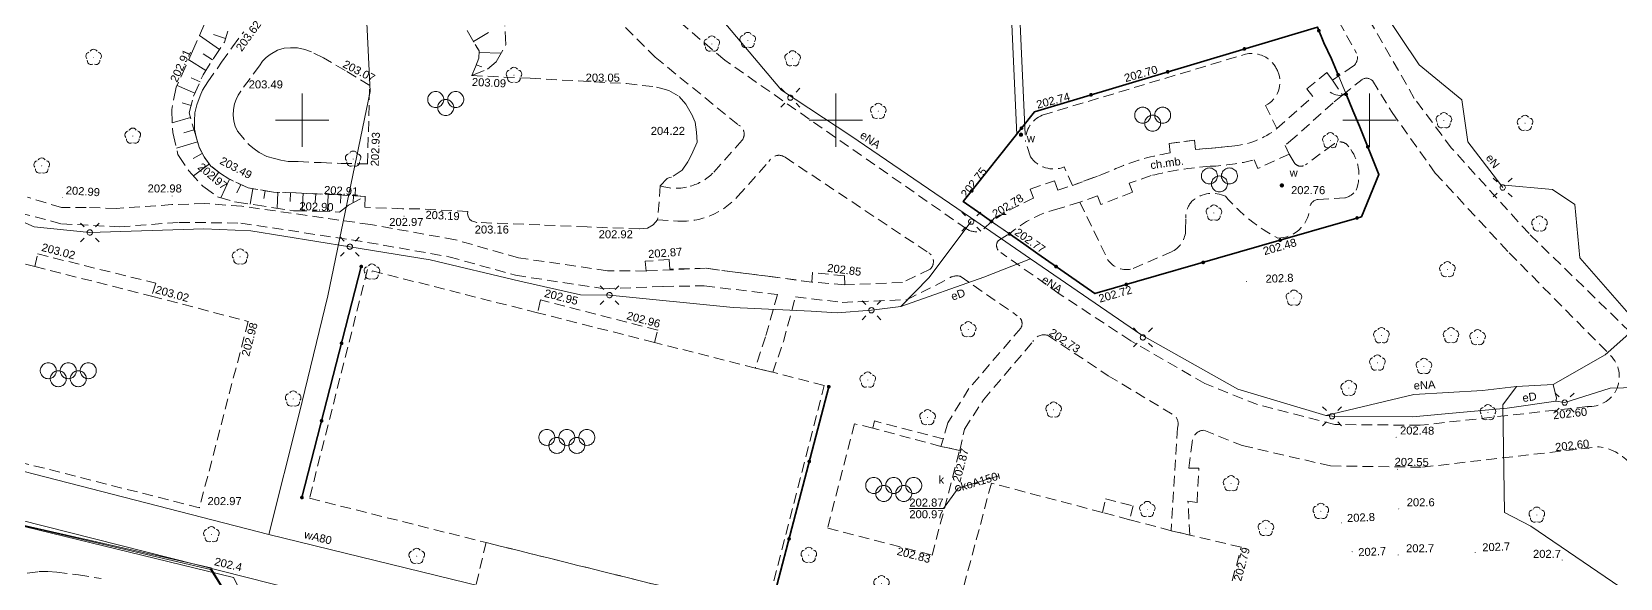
# Model space of a CAD drawing. Extents: x 0 to 7423283, y 0 to 5548300.
# Drawn here: x 7422324.7 to 7422473.5, y 5547757.1 to 5547808.3 of the extents above; entities that cross this region are included whole.
import ezdxf
from ezdxf.enums import TextEntityAlignment as Align

# ---------------------------------------------------------------- set-up
doc = ezdxf.new("R2010")
doc.units = 0
doc.linetypes.add('PRZER2-1', pattern=[3, 2, -1])
doc.linetypes.add('PRZER2_5-1', pattern=[3.5, 2.5, -1])
doc.layers.get('0').update_dxf_attribs({"linetype": 'CONTINUOUS', "lineweight": 13})
for name, color, linetype, lineweight, true_color in [('BUBS04', 7, 'PRZER2-1', 18, 0x0a0909), ('BUBS05', 7, 'PRZER2-1', 18, 0x0a0909), ('OBOP02', 7, 'CONTINUOUS', 18, 0x008000), ('SUPE03', 1, 'CONTINUOUS', 18, 0xff0000), ('SUPE04', 1, 'CONTINUOUS', 18, 0xff0000), ('SUPE04_O', 1, 'CONTINUOUS', 18, 0xff0000), ('SUPE06', 1, 'CONTINUOUS', 18, 0xff0000), ('SUPE06_O', 1, 'CONTINUOUS', 18, 0xff0000), ('SUPK03', 7, 'CONTINUOUS', 18, 0x803300), ('SUPK03_O', 7, 'CONTINUOUS', 18, 0x803300), ('SUPW03', 5, 'CONTINUOUS', 18, 0x0000ff), ('SUPW03_O', 5, 'CONTINUOUS', 18, 0x0000ff), ('SUUS15', 7, 'CONTINUOUS', 18, 0xff9100), ('SUUS15_O', 7, 'CONTINUOUS', 18, 0xff9100), ('SUXX_01', 7, 'CONTINUOUS', 18, 0x0a0909)]:
    doc.layers.add(name, color=color, linetype=linetype, lineweight=lineweight, true_color=true_color)
for name, color, linetype, lineweight in [('BUBZ02', 7, 'PRZER2_5-1', 18), ('GSLKOC', 7, 'CONTINUOUS', 18), ('KTCR02', 7, 'PRZER2-1', 18), ('KTCR02_O', 7, 'PRZER2-1', 18), ('KTOK04', 7, 'CONTINUOUS', 18), ('KTOK05_01', 7, 'CONTINUOUS', 35), ('RTPW01', 7, 'CONTINUOUS', 13), ('RTPW01_O', 7, 'CONTINUOUS', 13), ('RTPW02', 7, 'CONTINUOUS', 13), ('RTPW02_O', 7, 'CONTINUOUS', 13), ('SUSM', 7, 'CONTINUOUS', 18)]:
    doc.layers.add(name, color=color, linetype=linetype, lineweight=lineweight)
for name, color, linetype, true_color in [('SUPS01_03', 1, 'CONTINUOUS', 0xff0000), ('SUPS01_03_O', 1, 'CONTINUOUS', 0xff0000), ('SUPS01_05', 7, 'CONTINUOUS', 0x803300), ('SUPS01_05_O', 7, 'CONTINUOUS', 0x803300), ('SUPS01_08', 5, 'CONTINUOUS', 0x0000ff), ('SUPS01_08_O', 5, 'CONTINUOUS', 0x0000ff), ('SUUS25', 7, 'CONTINUOUS', 0x0a0909), ('SUUS25_O', 7, 'CONTINUOUS', 0x0a0909)]:
    doc.layers.add(name, color=color, linetype=linetype, true_color=true_color)
doc.styles.add('GEO-INFO', font='Arial')

# ---------------------------------------------------------------- blocks, each defined once
blk = doc.blocks.new('KOLO')
blk.add_hatch(color=0).paths.add_polyline_path([(0, 0.5), (-0.12941, 0.482963), (-0.25, 0.433013), (-0.353553, 0.353553), (-0.433013, 0.25), (-0.482963, 0.12941), (-0.5, 0), (-0.482963, -0.12941), (-0.433013, -0.25), (-0.353553, -0.353553), (-0.25, -0.433013), (-0.12941, -0.482963), (0, -0.5), (0.12941, -0.482963), (0.25, -0.433013), (0.353553, -0.353553), (0.433013, -0.25), (0.482963, -0.12941), (0.5, 0), (0.482963, 0.12941), (0.433013, 0.25), (0.353553, 0.353553), (0.25, 0.433013), (0.12941, 0.482963)])
blk = doc.blocks.new('SPDLP')
blk.add_hatch(color=0).paths.add_polyline_path([(-0.09, 0), (-0.085595, -0.027812), (-0.072812, -0.052901), (-0.052901, -0.072812), (-0.027812, -0.085595), (0, -0.09), (0.027812, -0.085595), (0.052901, -0.072812), (0.072812, -0.052901), (0.085595, -0.027812), (0.09, 0), (0.085595, 0.027812), (0.072812, 0.052901), (0.052901, 0.072812), (0.027812, 0.085595), (0, 0.09), (-0.027812, 0.085595), (-0.052901, 0.072812), (-0.072812, 0.052901), (-0.085595, 0.027812)])
at = {"color": 0}
for points in [[(-1.292703, 0.137547), (-1.355024, 0.389802), (-1.327532, 0.648184), (-1.213525, 0.881678), (-1.026689, 1.062258), (-0.78945, 1.168249), (-0.530282, 1.186929)], [(-0.268652, 1.271938), (-0.048001, 1.40916), (0.20623, 1.462858), (0.463525, 1.426585), (0.693003, 1.304695), (0.867117, 1.11182), (0.964971, 0.871109)], [(1.126667, 0.648554), (1.325358, 0.481106), (1.454989, 0.255912), (1.5, 0), (1.454989, -0.255912), (1.325358, -0.481106), (1.126667, -0.648554)], [(-0.530282, -1.186929), (-0.78945, -1.168249), (-1.026689, -1.062258), (-1.213525, -0.881678), (-1.327532, -0.648184), (-1.355024, -0.389802), (-1.292703, -0.137547)], [(0.964971, -0.871109), (0.867117, -1.11182), (0.693003, -1.304695), (0.463525, -1.426585), (0.20623, -1.462858), (-0.048001, -1.40916), (-0.268652, -1.271938)]]:
    blk.add_lwpolyline(points, dxfattribs=at)
blk = doc.blocks.new('OKRAG_PELNY')
at = {"color": 0}
blk.add_lwpolyline([(0.5, 0), (0.482963, -0.12941), (0.433013, -0.25), (0.353553, -0.353553), (0.25, -0.433013), (0.12941, -0.482963), (0, -0.5), (-0.12941, -0.482963), (-0.25, -0.433013), (-0.353553, -0.353553), (-0.433013, -0.25), (-0.482963, -0.12941), (-0.5, 0), (-0.482963, 0.12941), (-0.433013, 0.25), (-0.353553, 0.353553), (-0.25, 0.433013), (-0.12941, 0.482963), (0, 0.5), (0.12941, 0.482963), (0.25, 0.433013), (0.353553, 0.353553), (0.433013, 0.25), (0.482963, 0.12941)], close=True, dxfattribs=at)
blk = doc.blocks.new('PION_C')
at = {"color": 0}
blk.add_lwpolyline([(0, 0.5), (0, -0.5)], dxfattribs=at)
blk = doc.blocks.new('SUSM01_01')
at = {"color": 0}
for points in [[(-0.353553, 0.353553), (-0.212132, 0.212132)], [(0.353553, 0.353553), (0.212132, 0.212132)], [(-0.353553, -0.353553), (-0.212132, -0.212132)], [(0.353553, -0.353553), (0.212132, -0.212132)]]:
    blk.add_lwpolyline(points, dxfattribs=at)
blk.add_lwpolyline([(0.1, 0), (0.093969, -0.034202), (0.076604, -0.064279), (0.05, -0.086603), (0.025882, -0.096593), (0, -0.1), (-0.025882, -0.096593), (-0.05, -0.086603), (-0.073305, -0.068017), (-0.090097, -0.043388), (-0.098883, -0.014904), (-0.098883, 0.014904), (-0.090097, 0.043388), (-0.073305, 0.068017), (-0.05, 0.086603), (-0.022252, 0.097493), (0.007473, 0.09972), (0.036534, 0.093087), (0.062349, 0.078183), (0.082624, 0.056332), (0.095557, 0.029476)], close=True, dxfattribs=at)
blk = doc.blocks.new('KTOK04')
at = {"color": 0}
blk.add_lwpolyline([(0, 0), (-0.01711, -0.261052), (-0.068148, -0.517638), (-0.152241, -0.765367), (-0.267949, -1), (-0.413293, -1.217523), (-0.585786, -1.414214), (-0.782477, -1.586707), (-1, -1.732051)], dxfattribs=at)
blk = doc.blocks.new('BUBS04')
at = {"color": 0}
for points in [[(2.25, 1.875), (2.233246, 1.651437), (2.183359, 1.432867), (2.101453, 1.224174), (1.989358, 1.03002), (1.849578, 0.854741), (1.685235, 0.702253), (1.5, 0.575962), (1.298012, 0.478689), (1.083781, 0.412608), (0.862095, 0.379194), (0.637905, 0.379194), (0.416219, 0.412608), (0.201988, 0.478689), (0, 0.575962), (-0.185235, 0.702253), (-0.349578, 0.854741), (-0.489358, 1.03002), (-0.601453, 1.224174), (-0.683359, 1.432867), (-0.733246, 1.651437), (-0.75, 1.875), (-0.733246, 2.098563), (-0.683359, 2.317133), (-0.601453, 2.525826), (-0.489358, 2.71998), (-0.349578, 2.895259), (-0.185235, 3.047747), (0, 3.174038), (0.201988, 3.271311), (0.416219, 3.337392), (0.637905, 3.370806), (0.862095, 3.370806), (1.083781, 3.337392), (1.298012, 3.271311), (1.5, 3.174038), (1.685235, 3.047747), (1.849578, 2.895259), (1.989358, 2.71998), (2.101453, 2.525826), (2.183359, 2.317133), (2.233246, 2.098563)], [(0.75, 0), (0.733246, -0.223563), (0.683359, -0.442133), (0.601453, -0.650826), (0.489358, -0.84498), (0.349578, -1.020259), (0.185235, -1.172747), (0, -1.299038), (-0.201988, -1.396311), (-0.416219, -1.462392), (-0.637905, -1.495806), (-0.862095, -1.495806), (-1.083781, -1.462392), (-1.298012, -1.396311), (-1.5, -1.299038), (-1.685235, -1.172747), (-1.849578, -1.020259), (-1.989358, -0.84498), (-2.101453, -0.650826), (-2.183359, -0.442133), (-2.233246, -0.223563), (-2.25, 0), (-2.233246, 0.223563), (-2.183359, 0.442133), (-2.101453, 0.650826), (-1.989358, 0.84498), (-1.849578, 1.020259), (-1.685235, 1.172747), (-1.5, 1.299038), (-1.298012, 1.396311), (-1.083781, 1.462392), (-0.862095, 1.495806), (-0.637905, 1.495806), (-0.416219, 1.462392), (-0.201988, 1.396311), (0, 1.299038), (0.185235, 1.172747), (0.349578, 1.020259), (0.489358, 0.84498), (0.601453, 0.650826), (0.683359, 0.442133), (0.733246, 0.223563)], [(2.25, -1.875), (2.233246, -2.098563), (2.183359, -2.317133), (2.101453, -2.525826), (1.989358, -2.71998), (1.849578, -2.895259), (1.685235, -3.047747), (1.5, -3.174038), (1.298012, -3.271311), (1.083781, -3.337392), (0.862095, -3.370806), (0.637905, -3.370806), (0.416219, -3.337392), (0.201988, -3.271311), (0, -3.174038), (-0.185235, -3.047747), (-0.349578, -2.895259), (-0.489358, -2.71998), (-0.601453, -2.525826), (-0.683359, -2.317133), (-0.733246, -2.098563), (-0.75, -1.875), (-0.733246, -1.651437), (-0.683359, -1.432867), (-0.601453, -1.224174), (-0.489358, -1.03002), (-0.349578, -0.854741), (-0.185235, -0.702253), (0, -0.575962), (0.201988, -0.478689), (0.416219, -0.412608), (0.637905, -0.379194), (0.862095, -0.379194), (1.083781, -0.412608), (1.298012, -0.478689), (1.5, -0.575962), (1.685235, -0.702253), (1.849578, -0.854741), (1.989358, -1.03002), (2.101453, -1.224174), (2.183359, -1.432867), (2.233246, -1.651437)]]:
    blk.add_lwpolyline(points, close=True, dxfattribs=at)
blk = doc.blocks.new('BUBS05')
at = {"color": 0}
for points in [[(0.75, 1.875), (0.733246, 1.651437), (0.683359, 1.432867), (0.601453, 1.224174), (0.489358, 1.03002), (0.349578, 0.854741), (0.185235, 0.702253), (0, 0.575962), (-0.201988, 0.478689), (-0.416219, 0.412608), (-0.637905, 0.379194), (-0.862095, 0.379194), (-1.083781, 0.412608), (-1.298012, 0.478689), (-1.5, 0.575962), (-1.685235, 0.702253), (-1.849578, 0.854741), (-1.989358, 1.03002), (-2.101453, 1.224174), (-2.183359, 1.432867), (-2.233246, 1.651437), (-2.25, 1.875), (-2.233246, 2.098563), (-2.183359, 2.317133), (-2.101453, 2.525826), (-1.989358, 2.71998), (-1.849578, 2.895259), (-1.685235, 3.047747), (-1.5, 3.174038), (-1.298012, 3.271311), (-1.083781, 3.337392), (-0.862095, 3.370806), (-0.637905, 3.370806), (-0.416219, 3.337392), (-0.201988, 3.271311), (0, 3.174038), (0.185235, 3.047747), (0.349578, 2.895259), (0.489358, 2.71998), (0.601453, 2.525826), (0.683359, 2.317133), (0.733246, 2.098563)], [(2.25, 3.75), (2.233246, 3.526437), (2.183359, 3.307867), (2.101453, 3.099174), (1.989358, 2.90502), (1.849578, 2.729741), (1.685235, 2.577253), (1.5, 2.450962), (1.298012, 2.353689), (1.083781, 2.287608), (0.862095, 2.254194), (0.637905, 2.254194), (0.416219, 2.287608), (0.201988, 2.353689), (0, 2.450962), (-0.185235, 2.577253), (-0.349578, 2.729741), (-0.489358, 2.90502), (-0.601453, 3.099174), (-0.683359, 3.307867), (-0.733246, 3.526437), (-0.75, 3.75), (-0.733246, 3.973563), (-0.683359, 4.192133), (-0.601453, 4.400826), (-0.489358, 4.59498), (-0.349578, 4.770259), (-0.185235, 4.922747), (0, 5.049038), (0.201988, 5.146311), (0.416219, 5.212392), (0.637905, 5.245806), (0.862095, 5.245806), (1.083781, 5.212392), (1.298012, 5.146311), (1.5, 5.049038), (1.685235, 4.922747), (1.849578, 4.770259), (1.989358, 4.59498), (2.101453, 4.400826), (2.183359, 4.192133), (2.233246, 3.973563)], [(2.25, 0), (2.233246, -0.223563), (2.183359, -0.442133), (2.101453, -0.650826), (1.989358, -0.84498), (1.849578, -1.020259), (1.685235, -1.172747), (1.5, -1.299038), (1.298012, -1.396311), (1.083781, -1.462392), (0.862095, -1.495806), (0.637905, -1.495806), (0.416219, -1.462392), (0.201988, -1.396311), (0, -1.299038), (-0.185235, -1.172747), (-0.349578, -1.020259), (-0.489358, -0.84498), (-0.601453, -0.650826), (-0.683359, -0.442133), (-0.733246, -0.223563), (-0.75, 0), (-0.733246, 0.223563), (-0.683359, 0.442133), (-0.601453, 0.650826), (-0.489358, 0.84498), (-0.349578, 1.020259), (-0.185235, 1.172747), (0, 1.299038), (0.201988, 1.396311), (0.416219, 1.462392), (0.637905, 1.495806), (0.862095, 1.495806), (1.083781, 1.462392), (1.298012, 1.396311), (1.5, 1.299038), (1.685235, 1.172747), (1.849578, 1.020259), (1.989358, 0.84498), (2.101453, 0.650826), (2.183359, 0.442133), (2.233246, 0.223563)], [(0.75, -1.875), (0.733246, -2.098563), (0.683359, -2.317133), (0.601453, -2.525826), (0.489358, -2.71998), (0.349578, -2.895259), (0.185235, -3.047747), (0, -3.174038), (-0.201988, -3.271311), (-0.416219, -3.337392), (-0.637905, -3.370806), (-0.862095, -3.370806), (-1.083781, -3.337392), (-1.298012, -3.271311), (-1.5, -3.174038), (-1.685235, -3.047747), (-1.849578, -2.895259), (-1.989358, -2.71998), (-2.101453, -2.525826), (-2.183359, -2.317133), (-2.233246, -2.098563), (-2.25, -1.875), (-2.233246, -1.651437), (-2.183359, -1.432867), (-2.101453, -1.224174), (-1.989358, -1.03002), (-1.849578, -0.854741), (-1.685235, -0.702253), (-1.5, -0.575962), (-1.298012, -0.478689), (-1.083781, -0.412608), (-0.862095, -0.379194), (-0.637905, -0.379194), (-0.416219, -0.412608), (-0.201988, -0.478689), (0, -0.575962), (0.185235, -0.702253), (0.349578, -0.854741), (0.489358, -1.03002), (0.601453, -1.224174), (0.683359, -1.432867), (0.733246, -1.651437)], [(2.25, -3.75), (2.233246, -3.973563), (2.183359, -4.192133), (2.101453, -4.400826), (1.989358, -4.59498), (1.849578, -4.770259), (1.685235, -4.922747), (1.5, -5.049038), (1.298012, -5.146311), (1.083781, -5.212392), (0.862095, -5.245806), (0.637905, -5.245806), (0.416219, -5.212392), (0.201988, -5.146311), (0, -5.049038), (-0.185235, -4.922747), (-0.349578, -4.770259), (-0.489358, -4.59498), (-0.601453, -4.400826), (-0.683359, -4.192133), (-0.733246, -3.973563), (-0.75, -3.75), (-0.733246, -3.526437), (-0.683359, -3.307867), (-0.601453, -3.099174), (-0.489358, -2.90502), (-0.349578, -2.729741), (-0.185235, -2.577253), (0, -2.450962), (0.201988, -2.353689), (0.416219, -2.287608), (0.637905, -2.254194), (0.862095, -2.254194), (1.083781, -2.287608), (1.298012, -2.353689), (1.5, -2.450962), (1.685235, -2.577253), (1.849578, -2.729741), (1.989358, -2.90502), (2.101453, -3.099174), (2.183359, -3.307867), (2.233246, -3.526437)]]:
    blk.add_lwpolyline(points, close=True, dxfattribs=at)

msp = doc.modelspace()

# ---------------------------------------------------------------- linework, layer by layer
at = {"color": 7, "linetype": 'Continuous', "lineweight": 13, "elevation": 100, "flags": 128}
for points in [[(7422350, 5547797.5), (7422350, 5547802.5)], [(7422400, 5547797.5), (7422400, 5547802.5)], [(7422450, 5547797.5), (7422450, 5547802.5)], [(7422347.5, 5547800), (7422352.5, 5547800)], [(7422397.5, 5547800), (7422402.5, 5547800)], [(7422447.5, 5547800), (7422452.5, 5547800)]]:
    msp.add_lwpolyline(points, dxfattribs=at)
at = {"layer": 'BUBS04', "color": 18, "linetype": 'PRZER2-1', "lineweight": 18, "ltscale": 0.5, "true_color": 0x0a0909, "elevation": 10.14}
msp.add_lwpolyline([(7422365.45, 5547808.398), (7422366.566, 5547806.519), (7422366.545, 5547805.806), (7422366.23, 5547805.001), (7422365.897, 5547804.189), (7422371.352, 5547803.942), (7422380.377, 5547803.433), (7422383.201, 5547803.119), (7422383.445, 5547803.042), (7422383.581, 5547803.015), (7422384.357, 5547802.8), (7422385.319, 5547802.242), (7422385.955, 5547801.524), (7422386.463, 5547800.608), (7422386.805, 5547799.836), (7422386.95, 5547798.894), (7422386.995, 5547797.945), (7422386.614, 5547797.045), (7422386.142, 5547796.118), (7422385.589, 5547795.315), (7422384.617, 5547794.676), (7422384.423, 5547794.652), (7422384.207, 5547794.558), (7422383.55, 5547793.852), (7422383.3, 5547790.687), (7422382.892, 5547790.199), (7422382.341, 5547789.898), (7422381.596, 5547789.835), (7422376.686, 5547790.006), (7422372.266, 5547790.203), (7422366.354, 5547790.426), (7422365.868, 5547790.584), (7422365.676, 5547790.75), (7422365.535, 5547791.028), (7422365.484, 5547791.224), (7422365.504, 5547791.467), (7422361.013, 5547791.699), (7422359.397, 5547791.717), (7422355.869, 5547791.853), (7422355.911, 5547792.874), (7422353.412, 5547793.01), (7422349.412, 5547793.197), (7422347.318, 5547793.261), (7422344.924, 5547793.67), (7422343.131, 5547794.504), (7422342.34, 5547795.013), (7422341.447, 5547795.715), (7422340.806, 5547796.563), (7422340.332, 5547797.471), (7422340.044, 5547798.459), (7422339.912, 5547799.184), (7422339.894, 5547799.94), (7422339.946, 5547800.701), (7422340.107, 5547801.44), (7422340.43, 5547802.292), (7422340.65, 5547802.814), (7422341.151, 5547803.594), (7422342.441, 5547805.431), (7422343.479, 5547806.881), (7422344.517, 5547808.3)], dxfattribs=at)
msp.add_lwpolyline([(7422356.121, 5547795.906), (7422356.318, 5547803.252), (7422354.027, 5547804.669), (7422351.981, 5547805.846), (7422350.872, 5547806.417), (7422350.238, 5547806.622), (7422349.541, 5547806.784), (7422348.901, 5547806.8), (7422348.292, 5547806.751), (7422347.681, 5547806.557), (7422346.992, 5547806.179), (7422346.612, 5547805.892), (7422346.274, 5547805.533), (7422346.003, 5547805.117), (7422344.233, 5547802.738), (7422344.001, 5547802.36), (7422343.802, 5547801.962), (7422343.664, 5547801.528), (7422343.567, 5547800.997), (7422343.527, 5547800.482), (7422343.592, 5547799.909), (7422343.709, 5547799.442), (7422343.922, 5547798.968), (7422345.049, 5547797.678), (7422345.503, 5547797.315), (7422345.97, 5547796.998), (7422346.679, 5547796.624), (7422347.41, 5547796.408), (7422348.008, 5547796.253), (7422348.689, 5547796.134), (7422349.607, 5547796.126), (7422351.758, 5547796.033), (7422353.635, 5547795.96)], close=True, dxfattribs=at)
for points in [[(7422422.17, 5547793.9), (7422421.39, 5547795.63, -0.3509424), (7422418.23, 5547796.59), (7422417.76, 5547798.04, -0.2994752), (7422419.35, 5547800.48), (7422438.11, 5547806.11, -0.2351928), (7422440.42, 5547805.82, -0.1516915), (7422441.42, 5547804.56, -0.4005306), (7422440.26, 5547801.4), (7422441.33, 5547799.22, -0.1484958), (7422437.11, 5547797.58), (7422433.71, 5547797.25), (7422433.61, 5547798.14), (7422431.24, 5547797.82), (7422431.34, 5547796.94, 0.0734774), (7422425.55, 5547795.16)], [(7422422.88, 5547792.34), (7422425.46, 5547786.97, 0.3371738), (7422427.85, 5547786.11), (7422431.56, 5547787.73, 0.2714753), (7422432.78, 5547789.73), (7422432.79, 5547790.84, -0.2098281), (7422433.45, 5547792.5, -0.2901097), (7422436.52, 5547792.88, 0.0962651), (7422441.42, 5547788.96, 0.3837308), (7422444.39, 5547791.68, -0.3862303), (7422445.19, 5547792.58), (7422447.69, 5547792.73, 0.1842665), (7422448.76, 5547793.46, 0.2713407), (7422448.07, 5547797.5, 0.4911236), (7422446.62, 5547797.72), (7422444.01, 5547795.84, -0.4362854), (7422442.95, 5547796.04), (7422442.48, 5547796.84), (7422439.54, 5547795.47), (7422439.21, 5547796.29, -0.0531249), (7422435.09, 5547795.69, 0.0446551), (7422429.56, 5547794.82), (7422427.48, 5547794.11), (7422427.81, 5547793.27), (7422424.83, 5547792.1), (7422424.53, 5547792.93)]]:
    msp.add_lwpolyline(points, format="xyb", close=True, dxfattribs=at)
at = {"layer": 'BUBS05', "color": 18, "linetype": 'PRZER2-1', "lineweight": 18, "ltscale": 0.5, "true_color": 0x0a0909, "elevation": 10.14}
for points in [[(7422344.93, 5547781.16), (7422340.37, 5547763.7), (7422311.22, 5547771.11), (7422315.82, 5547788.64), (7422318.14, 5547788.17), (7422319.73, 5547787.68), (7422324.94, 5547786.3), (7422335.88, 5547783.52)], [(7422398.91, 5547775.15), (7422394.1, 5547776.39), (7422392.46, 5547776.79), (7422383.01, 5547779.19), (7422372.06, 5547781.96), (7422356.11, 5547786.01), (7422350.68, 5547764.59), (7422367.23, 5547760.44), (7422393.43, 5547753.94)], [(7422411.61, 5547769.08), (7422409.85, 5547769.45), (7422403.46, 5547771.16), (7422401.75, 5547771.57), (7422399.24, 5547761.8), (7422409.03, 5547759.27)], [(7422414.58, 5547766.01), (7422410.68, 5547751.41), (7422421.5, 5547748.57), (7422423.31, 5547748.09), (7422434, 5547745.27), (7422438, 5547760), (7422433.18, 5547761.14), (7422431.43, 5547761.55), (7422427.52, 5547762.58), (7422424.99, 5547763.26)]]:
    msp.add_lwpolyline(points, close=True, dxfattribs=at)
at = {"layer": 'BUBZ02', "color": 7, "linetype": 'PRZER2_5-1', "lineweight": 18, "ltscale": 0.5, "elevation": 10.14}
for points in [[(7422340.871, 5547809.088), (7422339.851, 5547806.764), (7422338.201, 5547803.102), (7422337.764, 5547801.023), (7422337.862, 5547798.842), (7422338.348, 5547796.808), (7422339.385, 5547795.253), (7422340.684, 5547793.84), (7422342.051, 5547792.837), (7422343.658, 5547792.356), (7422349.179, 5547791.531), (7422351.326, 5547791.496), (7422353.482, 5547791.403), (7422354.338, 5547792.063), (7422355.911, 5547792.874)], [(7422355.911, 5547792.874), (7422353.412, 5547793.01), (7422349.412, 5547793.197), (7422347.318, 5547793.261), (7422344.924, 5547793.67), (7422343.131, 5547794.504), (7422342.34, 5547795.013), (7422341.447, 5547795.715), (7422340.806, 5547796.563), (7422340.332, 5547797.471), (7422340.044, 5547798.459), (7422339.396, 5547800.69), (7422339.823, 5547802.272), (7422340.709, 5547804.263), (7422341.681, 5547805.798), (7422342.706, 5547807.309), (7422343.03, 5547808.36)], [(7422365.45, 5547808.398), (7422366.566, 5547806.519), (7422366.545, 5547805.806), (7422366.23, 5547805.001), (7422365.897, 5547804.189)], [(7422365.897, 5547804.189), (7422367.345, 5547804.796), (7422368.176, 5547805.475), (7422369.076, 5547807.069), (7422368.981, 5547808.864)]]:
    msp.add_lwpolyline(points, dxfattribs=at)
at = {"layer": 'BUBZ02', "color": 7, "linetype": 'Continuous', "lineweight": 18, "elevation": 10.14, "flags": 128}
for points in [[(7422342.258, 5547806.648), (7422340.364, 5547807.933)], [(7422342.82, 5547807.679), (7422341.689, 5547808.027)], [(7422366.046, 5547807.395), (7422367.467, 5547808.238)], [(7422368.637, 5547806.291), (7422366.561, 5547806.352)], [(7422340.962, 5547804.662), (7422339.361, 5547805.676)], [(7422341.596, 5547805.664), (7422340.725, 5547806.216)], [(7422366.312, 5547805.21), (7422366.833, 5547805.007)], [(7422340.419, 5547803.612), (7422339.591, 5547803.98)], [(7422339.937, 5547802.529), (7422338.276, 5547803.268)], [(7422339.587, 5547801.398), (7422338.762, 5547801.621)], [(7422337.821, 5547799.762), (7422339.522, 5547800.256)], [(7422339.853, 5547799.118), (7422338.891, 5547798.838)], [(7422338.206, 5547797.403), (7422340.184, 5547797.979)], [(7422340.636, 5547796.889), (7422339.767, 5547796.436)], [(7422339.813, 5547794.787), (7422341.299, 5547795.911)], [(7422342.186, 5547795.134), (7422341.589, 5547794.374)], [(7422342.366, 5547792.743), (7422343.176, 5547794.483)], [(7422344.251, 5547793.983), (7422343.882, 5547793.191)], [(7422345.112, 5547792.139), (7422345.361, 5547793.595)], [(7422346.53, 5547793.396), (7422346.407, 5547792.68)], [(7422347.658, 5547791.758), (7422347.704, 5547793.249)], [(7422348.889, 5547793.213), (7422348.864, 5547792.397)], [(7422349.996, 5547791.518), (7422350.073, 5547793.166)], [(7422351.258, 5547793.111), (7422351.22, 5547792.305)], [(7422352.367, 5547791.451), (7422352.442, 5547793.055)], [(7422353.626, 5547792.998), (7422353.584, 5547792.224)], [(7422354.775, 5547792.288), (7422354.81, 5547792.934)]]:
    msp.add_lwpolyline(points, dxfattribs=at)
at = {"layer": 'GSLKOC', "color": 7, "linetype": 'PRZER2-1', "lineweight": 18, "ltscale": 0.5, "elevation": 10.18}
for points in [[(7422324.94, 5547786.3), (7422325.21, 5547787.48), (7422336.29, 5547784.73), (7422335.88, 5547783.52)], [(7422400.84, 5547784.59), (7422400.82, 5547785.43), (7422397.83, 5547785.74), (7422397.76, 5547784.84), (7422394.12, 5547785.33), (7422390.58, 5547785.78), (7422387.8, 5547786.14), (7422384.45, 5547786.06), (7422384.37, 5547786.96), (7422382.14, 5547786.79), (7422382.23, 5547785.88)], [(7422383.01, 5547779.19), (7422383.32, 5547780.35), (7422372.33, 5547783.17), (7422372.06, 5547781.96)], [(7422410.062, 5547770.17), (7422403.63, 5547771.83), (7422403.46, 5547771.16)], [(7422424.99, 5547763.26), (7422425.27, 5547764.54), (7422427.87, 5547763.88), (7422427.52, 5547762.58)], [(7422324.23, 5547757.57), (7422325.31, 5547757.72), (7422326.15, 5547757.73), (7422326.99, 5547757.66), (7422329.02, 5547757.43), (7422331.15, 5547757.06)]]:
    msp.add_lwpolyline(points, dxfattribs=at)
at = {"layer": 'KTCR02', "color": 7, "linetype": 'PRZER2-1', "lineweight": 18, "ltscale": 0.5, "elevation": 10.18}
msp.add_lwpolyline([(7422476.53, 5547778.11), (7422464.96, 5547789.38), (7422457.71, 5547797.38), (7422454.21, 5547802.05), (7422447.98, 5547812.94), (7422444.88, 5547819.6), (7422442.67, 5547826.51), (7422439.88, 5547847.19), (7422439.51, 5547859.36), (7422439.45, 5547864.52), (7422437.84, 5547872.21), (7422434.53, 5547881.09), (7422438.25, 5547881.66), (7422440.01, 5547881.91), (7422443.28, 5547882.22), (7422447.89, 5547882.76), (7422449.65, 5547882.96), (7422458.97, 5547884.01), (7422460.79, 5547884.21), (7422464.39, 5547884.65), (7422485.21, 5547886.07)], dxfattribs=at)
for points in [[(7422445.67, 5547811.87), (7422448.79, 5547806.3, -0.3341156), (7422448.52, 5547805.09), (7422446.55, 5547803.76), (7422447.47, 5547802.36), (7422449.32, 5547803.83, -0.3316226), (7422450.29, 5547803.72), (7422452.13, 5547800.74), (7422456.17, 5547795.05), (7422463.1, 5547787.58), (7422472.76, 5547777.8, -0.6579643), (7422470.44, 5547773.18), (7422454.77, 5547771.43), (7422446.76, 5547771.5), (7422439.53, 5547773.36), (7422434.58, 5547775.34), (7422427.64, 5547779.34), (7422420.93, 5547783.75), (7422415.45, 5547787.63, -0.4834337), (7422415.24, 5547788.74), (7422416.27, 5547789.36), (7422414.59, 5547790.53), (7422413.67, 5547789.67, -0.2507507), (7422412.26, 5547789.82), (7422389.59, 5547805.64), (7422385.65, 5547808.97)], [(7422379.24, 5547809.74), (7422383.07, 5547805.91), (7422390.89, 5547799.55, -0.4659225), (7422391.22, 5547798.13), (7422388.51, 5547795.08, -0.1273137), (7422386.35, 5547793.82, -0.1450056), (7422383.55, 5547793.852), (7422383.3, 5547790.687), (7422385.208, 5547790.545, 0.2271813), (7422390.81, 5547792.88), (7422393.73, 5547796.13, -0.4633854), (7422395.24, 5547796.54), (7422408.73, 5547787.57, -0.4803318), (7422408.83, 5547786.04), (7422406.25, 5547784.81), (7422400.84, 5547784.59), (7422397.76, 5547784.84), (7422387.8, 5547786.14), (7422382.23, 5547785.88), (7422378.6, 5547785.91), (7422370.27, 5547787.11), (7422364.35, 5547788.81), (7422356.4, 5547790.23), (7422344.34, 5547791.96), (7422340.87, 5547792.2), (7422337.78, 5547792.1), (7422332.56, 5547791.74), (7422329.74, 5547791.83), (7422327.43, 5547791.82), (7422324.25, 5547792.8)], [(7422414.59, 5547790.53, -0.0416918), (7422418.51, 5547792.7), (7422418.22, 5547793.56), (7422420.49, 5547794.32), (7422420.79, 5547793.47), (7422422.17, 5547793.9), (7422425.55, 5547795.16, -0.0734774), (7422431.34, 5547796.94), (7422431.24, 5547797.82), (7422433.61, 5547798.14), (7422433.71, 5547797.25), (7422437.11, 5547797.58, 0.1484958), (7422441.33, 5547799.22), (7422444.7, 5547802.23), (7422444.14, 5547802.94), (7422446.01, 5547804.47), (7422446.55, 5547803.76)], [(7422447.47, 5547802.36), (7422446.61, 5547801.65), (7422443, 5547798.42), (7422442.12, 5547797.65), (7422442.48, 5547796.84), (7422439.54, 5547795.47), (7422439.21, 5547796.29, -0.0531249), (7422435.09, 5547795.69, 0.0446551), (7422429.56, 5547794.82), (7422427.48, 5547794.11), (7422427.81, 5547793.27), (7422424.83, 5547792.1), (7422424.53, 5547792.93), (7422422.88, 5547792.34), (7422420.92, 5547791.74, 0.1171355), (7422416.27, 5547789.36), (7422414.59, 5547790.53)], [(7422323.52, 5547791.32), (7422327.45, 5547790.3), (7422332.89, 5547790.02), (7422338.46, 5547790.44), (7422344.25, 5547790.37), (7422356.12, 5547788.56), (7422363.75, 5547787.22), (7422369.97, 5547785.48), (7422378.29, 5547784.22), (7422383.82, 5547784.44), (7422387.67, 5547784.49), (7422394.54, 5547783.67), (7422393.41, 5547779.72), (7422392.46, 5547776.79), (7422394.1, 5547776.39), (7422395.09, 5547779.28), (7422396.23, 5547783.46), (7422400.58, 5547782.94), (7422406.65, 5547783.19), (7422410.37, 5547785.06, -0.2216833), (7422411.65, 5547785.4), (7422417, 5547781.69, -0.4415503), (7422417.33, 5547780.53), (7422412.48, 5547774.87), (7422410.5, 5547771.66), (7422409.85, 5547769.45), (7422411.61, 5547769.08), (7422412.06, 5547771.05), (7422413.83, 5547773.81), (7422418.47, 5547779.27, -0.3627404), (7422419.84, 5547779.86), (7422425.53, 5547776.07), (7422431.68, 5547772.37, -0.3413753), (7422432.01, 5547771.19), (7422431.43, 5547761.55), (7422433.18, 5547761.14), (7422433, 5547764.33), (7422433.85, 5547764.2), (7422434.02, 5547767.4), (7422433.09, 5547767.42), (7422433.4, 5547769.81, -0.3998171), (7422434.48, 5547770.96), (7422438.09, 5547769.53), (7422446.35, 5547767.62), (7422454.99, 5547767.5), (7422471.52, 5547769.42, -0.3476769), (7422475.64, 5547765.14)]]:
    msp.add_lwpolyline(points, format="xyb", dxfattribs=at)
msp.add_lwpolyline([(7422410.39, 5547746.77), (7422392.73, 5547751.31), (7422393.43, 5547753.94), (7422367.23, 5547760.44), (7422366.26, 5547756.36), (7422392.12, 5547749.68), (7422409.99, 5547745.13)], close=True, dxfattribs=at)
at = {"layer": 'KTOK04', "color": 7, "linetype": 'Continuous', "lineweight": 18, "elevation": 10.18}
for points in [[(7422447.07, 5547804.27), (7422447.82, 5547802.44)], [(7422416.27, 5547789.36), (7422414.59, 5547790.53)]]:
    msp.add_lwpolyline(points, dxfattribs=at)
at = {"layer": 'KTOK05_01', "color": 7, "linetype": 'Continuous', "lineweight": 35, "elevation": 10.18}
for points in [[(7422447.07, 5547804.27), (7422446.45, 5547805.76), (7422445.72, 5547807.25), (7422445.13, 5547808.73), (7422426.85, 5547803.27), (7422418.61, 5547800.79), (7422411.94, 5547792.38), (7422413.29, 5547791.47), (7422414.59, 5547790.53)], [(7422416.27, 5547789.36), (7422417.62, 5547788.44), (7422418.94, 5547787.48), (7422424.27, 5547783.77), (7422439.68, 5547788.2), (7422449.26, 5547790.97), (7422450.89, 5547794.93), (7422449.08, 5547799.45), (7422448.45, 5547800.91), (7422447.82, 5547802.44)], [(7422349.97, 5547764.66), (7422355.53, 5547786.3)], [(7422399.34, 5547775.04), (7422393.79, 5547753.78)]]:
    msp.add_lwpolyline(points, dxfattribs=at)
at = {"layer": 'SUPE03', "color": 1, "linetype": 'Continuous', "lineweight": 18, "true_color": 0xff0000, "elevation": 10.18}
for points in [[(7422292.11, 5547766.19), (7422294.71, 5547768.12), (7422298.7, 5547767.37), (7422308.26, 5547765.75), (7422343.55, 5547757.18), (7422346.81, 5547750.74), (7422396.48, 5547737.89), (7422439.23, 5547726.71), (7422457.04, 5547722.66), (7422473.53, 5547719.53), (7422480.49, 5547717.94), (7422508.94, 5547709.79), (7422523.18, 5547706.77), (7422547.27, 5547695), (7422554.54, 5547690.94), (7422564.31, 5547690.16), (7422580.06, 5547689.52), (7422592.74, 5547686.6), (7422601.22, 5547684.33), (7422617.77, 5547681.51), (7422632.4, 5547678.46), (7422641.23, 5547678.27), (7422648.37, 5547677.67)], [(7422312.32, 5547764.71), (7422341.39, 5547757.91), (7422345.97, 5547750.68), (7422356.04, 5547747.93), (7422399.4, 5547736.69), (7422432.49, 5547728.17), (7422460.55, 5547722.06), (7422484.21, 5547717.19), (7422493.44, 5547714.53), (7422506.11, 5547710.76), (7422509.81, 5547709.74), (7422520.66, 5547707.53), (7422523.46, 5547706.92), (7422547.91, 5547695.7), (7422551.75, 5547693.67), (7422556.47, 5547690.75), (7422575.05, 5547689.69), (7422579.66, 5547689.37), (7422595, 5547686.1), (7422628.06, 5547679.18), (7422641.65, 5547676.92), (7422646.07, 5547677.26), (7422648.29, 5547678.73)]]:
    msp.add_lwpolyline(points, dxfattribs=at)
at = {"layer": 'SUPE04', "color": 1, "linetype": 'Continuous', "lineweight": 18, "true_color": 0xff0000, "elevation": 10.18}
for points in [[(7422431.48, 5547886.15), (7422431.72, 5547885.64), (7422440.19, 5547868.77), (7422440.59, 5547864.7), (7422440.6, 5547848.18), (7422442.05, 5547846.27), (7422441.65, 5547840.8), (7422443.85, 5547828.24), (7422446.97, 5547819.13), (7422451.09, 5547810.51), (7422454.67, 5547805.2), (7422458.65, 5547801.91), (7422459.23, 5547797.99), (7422462.33, 5547793.96), (7422467.17, 5547793.51), (7422469.24, 5547792.1), (7422469.73, 5547787.12), (7422474.53, 5547781.61), (7422487.04, 5547775.95)], [(7422388.51, 5547810.4), (7422394.92, 5547802.83), (7422401.4, 5547798.53), (7422412.62, 5547790.88), (7422418.25, 5547787.03), (7422428.68, 5547779.88), (7422437.68, 5547774.8), (7422445.93, 5547772.33), (7422454.17, 5547774.32), (7422460.6, 5547774.68), (7422463.78, 5547775.07)], [(7422462.33, 5547793.96), (7422462.49, 5547793.7)], [(7422412.69, 5547790.51), (7422408.72, 5547785.23), (7422406.09, 5547782.56), (7422403.34, 5547782.2), (7422400.13, 5547781.97), (7422397.68, 5547782.13), (7422390.38, 5547782.45), (7422378.79, 5547783.62), (7422376.08, 5547783.66), (7422370.38, 5547784.92), (7422362, 5547786.94), (7422354.46, 5547788.16), (7422345.17, 5547789.64), (7422340.79, 5547789.83), (7422330.09, 5547789.49), (7422324.88, 5547790.02), (7422322.14, 5547791.23)], [(7422463.78, 5547775.07), (7422467.22, 5547775.25), (7422472.09, 5547778.03), (7422475.71, 5547781.25), (7422477.82, 5547779.02), (7422483.06, 5547780.92), (7422485.78, 5547779.47), (7422486.18, 5547775.86), (7422486.33, 5547776.06), (7422504.92, 5547778.66), (7422506.31, 5547781.3)], [(7422467.22, 5547775.25), (7422467.53, 5547773.97), (7422467.48, 5547773.69)], [(7422468.3, 5547773.55), (7422472.55, 5547774.91), (7422481.21, 5547775.11), (7422485.97, 5547775.62), (7422487.04, 5547775.95)], [(7422463.78, 5547775.07), (7422462.5, 5547773.35), (7422462.65, 5547763.27), (7422465.14, 5547761.99), (7422475.63, 5547754.82), (7422475.72, 5547754.19), (7422476.81, 5547734.52), (7422476.89, 5547733.94), (7422477.03, 5547729.27), (7422476.78, 5547722.44), (7422482.71, 5547718.43), (7422490.23, 5547716.02)], [(7422302.19, 5547766.85), (7422322.46, 5547762.38), (7422341.42, 5547758.08), (7422345.98, 5547750.59), (7422391.28, 5547738.78), (7422432.49, 5547728.17), (7422447.99, 5547724.66)]]:
    msp.add_lwpolyline(points, dxfattribs=at)
at = {"layer": 'SUPE06', "color": 1, "linetype": 'Continuous', "lineweight": 18, "true_color": 0xff0000, "elevation": 10.18}
for points in [[(7422406.09, 5547782.56), (7422413.87, 5547785.31), (7422418.25, 5547787.03)], [(7422445.93, 5547772.33), (7422446.5, 5547772.27), (7422454.05, 5547772.21), (7422462.92, 5547773.02), (7422467.48, 5547773.69), (7422468.3, 5547773.55)]]:
    msp.add_lwpolyline(points, dxfattribs=at)
at = {"layer": 'SUPK03', "color": 36, "linetype": 'Continuous', "lineweight": 18, "true_color": 0x803300, "elevation": 10.18}
msp.add_lwpolyline([(7422411.46, 5547765.53), (7422415.28, 5547766.68)], dxfattribs=at)
at = {"layer": 'SUPS01_05_O', "color": 36, "linetype": 'Continuous', "lineweight": 9, "true_color": 0x803300, "elevation": 10.8, "flags": 128}
for points in [[(7422406.89, 5547763.643), (7422410.093, 5547763.642), (7422411.46, 5547765.53)], [(7422406.89, 5547763.643), (7422410.093, 5547763.642)]]:
    msp.add_lwpolyline(points, dxfattribs=at)
at = {"layer": 'SUPW03', "color": 5, "linetype": 'Continuous', "lineweight": 18, "true_color": 0x0000ff, "elevation": 10.18}
for points in [[(7422392.04, 5547999.28), (7422385.35, 5547962.85), (7422383.82, 5547955.95), (7422376.76, 5547922.46), (7422373.01, 5547902.81), (7422369.87, 5547887.24), (7422364.76, 5547870.65), (7422361.35, 5547859.86), (7422358.2, 5547845.66), (7422355.07, 5547831.87), (7422355.71, 5547816.25), (7422356.36, 5547802.69), (7422352.39, 5547783.57), (7422349.7, 5547772.51), (7422346.86, 5547761.18)], [(7422200.79, 5547836.95), (7422198.5, 5547828.03), (7422225.56, 5547811.78), (7422237.6, 5547802.78), (7422249.88, 5547793.3), (7422272.15, 5547780.79), (7422273.42, 5547780.34), (7422277.08, 5547779.35), (7422301.95, 5547772.76), (7422346.86, 5547761.18), (7422382.52, 5547752.47), (7422407.19, 5547745.54), (7422452.62, 5547734.05), (7422484.15, 5547726.28), (7422500.44, 5547722.79), (7422508.83, 5547721.46)], [(7422415.83, 5547823.502), (7422416.95, 5547798.632)], [(7422416.63, 5547823.538), (7422417.75, 5547798.668)], [(7422302.14, 5547767.98), (7422498.5, 5547718.26), (7422507.96, 5547718.03)]]:
    msp.add_lwpolyline(points, dxfattribs=at)

# ---------------------------------------------------------------- block references
at = {"layer": 'BUBS04', "color": 18, "lineweight": 18, "true_color": 0x0a0909, "xscale": 0.5, "yscale": 0.5, "rotation": 90}
for p in [(7422363.445, 5547801.57, 10.14), (7422429.691, 5547800.101, 10.14), (7422435.95, 5547794.411, 10.14)]:
    msp.add_blockref('BUBS04', p, dxfattribs=at)
at = {"layer": 'BUBS05', "color": 18, "lineweight": 18, "true_color": 0x0a0909, "xscale": 0.5, "yscale": 0.5, "rotation": 90}
for p in [(7422328.075, 5547776.164, 10.14), (7422374.795, 5547769.916, 10.14), (7422405.425, 5547765.418, 10.14)]:
    msp.add_blockref('BUBS05', p, dxfattribs=at)
at = {"layer": 'KTOK04', "color": 7, "lineweight": 18, "xscale": 0.75, "yscale": 0.75}
for p, rotation in [((7422447.82, 5547802.44, 10.18), 292.285587656246), ((7422414.59, 5547790.53, 10.18), 145.1455444308408)]:
    msp.add_blockref('KTOK04', p, dxfattribs=dict(at, rotation=rotation))
at = {"layer": 'KTOK05_01', "color": 7, "lineweight": 35, "xscale": 0.35, "yscale": 0.35, "rotation": 90}
for p in [(7422445.263, 5547808.397, 10.18), (7422438.287, 5547806.686, 10.18), (7422431.101, 5547804.54, 10.18), (7422447.07, 5547804.27, 10.18), (7422423.916, 5547802.387, 10.18), (7422447.82, 5547802.44, 10.18), (7422417.393, 5547799.256, 10.18), (7422449.856, 5547797.513, 10.18), (7422412.733, 5547793.379, 10.18), (7422414.59, 5547790.53, 10.18), (7422448.842, 5547790.849, 10.18), (7422416.27, 5547789.36, 10.18), (7422441.637, 5547788.766, 10.18), (7422355.53, 5547786.3, 10.18), (7422420.635, 5547786.3, 10.18), (7422434.43, 5547786.691, 10.18), (7422427.222, 5547784.619, 10.18), (7422353.683, 5547779.112, 10.18), (7422399.34, 5547775.04, 10.18), (7422351.817, 5547771.848, 10.18), (7422397.512, 5547768.038, 10.18), (7422349.97, 5547764.66, 10.18), (7422395.618, 5547760.782, 10.18)]:
    msp.add_blockref('KOLO', p, dxfattribs=at)
at = {"layer": 'OBOP02', "color": 96, "lineweight": 18, "true_color": 0x008000, "xscale": 0.5, "yscale": 0.5, "rotation": 90}
for p in [(7422388.38, 5547807.15, 10.12), (7422391.75, 5547807.49, 10.12), (7422330.45, 5547805.9, 10.12), (7422395.95, 5547805.77, 10.12), (7422369.84, 5547804.23, 10.12), (7422403.98, 5547800.85, 10.12), (7422456.98, 5547799.97, 10.12), (7422464.59, 5547799.73, 10.12), (7422334.12, 5547798.52, 10.12), (7422446.34, 5547798.1, 10.12), (7422325.59, 5547795.73, 10.12), (7422354.77, 5547796.37, 10.12), (7422435.43, 5547791.32, 10.12), (7422465.94, 5547790.3, 10.12), (7422344.18, 5547787.21, 10.12), (7422356.53, 5547785.8, 10.12), (7422457.31, 5547786.02, 10.12), (7422442.93, 5547783.35, 10.12), (7422412.41, 5547780.4, 10.12), (7422451.13, 5547779.83, 10.12), (7422457.65, 5547779.84, 10.12), (7422460.14, 5547779.65, 10.12), (7422450.75, 5547777.27, 10.12), (7422455.11, 5547776.95, 10.12), (7422402.99, 5547775.67, 10.12), (7422448.07, 5547774.91, 10.12), (7422349.15, 5547773.9, 10.12), (7422420.41, 5547772.88, 10.12), (7422408.6, 5547772.16, 10.12), (7422461.11, 5547772.62, 10.12), (7422437.04, 5547765.97, 10.12), (7422429.19, 5547763.55, 10.12), (7422445.45, 5547763.37, 10.12), (7422465.69, 5547763.02, 10.12), (7422341.49, 5547761.19, 10.12), (7422440.3, 5547761.78, 10.12), (7422360.73, 5547759.17, 10.12), (7422397.47, 5547759.26, 10.12), (7422404.28, 5547756.6, 10.12)]:
    msp.add_blockref('SPDLP', p, dxfattribs=at)
at = {"layer": 'RTPW01', "color": 7, "lineweight": 13, "xscale": 0.09, "yscale": 0.09, "rotation": 90}
for p in [(7422438.49, 5547784.91, 10.2), (7422452.75, 5547763.59, 10.2), (7422447.4, 5547762.28, 10.2), (7422448.38, 5547759.58, 10.2), (7422452.69, 5547759.28, 10.2), (7422459.91, 5547759.5, 10.2), (7422468.06, 5547758.8, 10.2)]:
    msp.add_blockref('KOLO', p, dxfattribs=at)
at = {"layer": 'RTPW02', "color": 7, "lineweight": 13, "xscale": 0.09, "yscale": 0.09, "rotation": 90}
for p in [(7422339.851, 5547806.764, 10.2), (7422365.897, 5547804.189, 10.2), (7422380.377, 5547803.433, 10.2), (7422344.233, 5547802.738, 10.2), (7422356.318, 5547803.252, 10.2), (7422426.85, 5547803.27, 10.2), (7422418.61, 5547800.79, 10.2), (7422386.95, 5547798.894, 10.2), (7422356.121, 5547795.906, 10.2), (7422339.385, 5547795.253, 10.2), (7422341.447, 5547795.715, 10.2), (7422337.82, 5547792.91, 10.2), (7422327.52, 5547792.78, 10.2), (7422355.911, 5547792.874, 10.2), (7422365.504, 5547791.467, 10.2), (7422411.94, 5547792.38, 10.2), (7422353.482, 5547791.403, 10.2), (7422359.54, 5547791.02, 10.2), (7422366.354, 5547790.426, 10.2), (7422414.65, 5547790.53, 10.2), (7422381.596, 5547789.835, 10.2), (7422416.26, 5547789.4, 10.2), (7422325.21, 5547787.48, 10.2), (7422439.68, 5547788.2, 10.2), (7422382.14, 5547786.79, 10.2), (7422400.82, 5547785.43, 10.2), (7422335.88, 5547783.52, 10.2), (7422372.33, 5547783.17, 10.2), (7422424.27, 5547783.77, 10.2), (7422344.93, 5547781.16, 10.2), (7422383.32, 5547780.35, 10.2), (7422419.84, 5547779.86, 10.2), (7422470.46, 5547773.08, 10.2), (7422452.51, 5547770.31, 10.2), (7422470.5, 5547769.25, 10.2), (7422411.61, 5547769.08, 10.2), (7422452.63, 5547767.31, 10.2), (7422340.37, 5547763.7, 10.2), (7422409.03, 5547759.27, 10.2), (7422438, 5547760, 10.2)]:
    msp.add_blockref('KOLO', p, dxfattribs=at)
at = {"layer": 'SUPS01_03', "color": 1, "lineweight": 5, "true_color": 0xff0000, "xscale": 0.09, "yscale": 0.09, "rotation": 90}
msp.add_blockref('KOLO', (7422343.55, 5547757.18, 10.24), dxfattribs=at)
at = {"layer": 'SUPS01_05', "color": 36, "lineweight": 5, "true_color": 0x803300, "xscale": 0.09, "yscale": 0.09, "rotation": 90}
msp.add_blockref('KOLO', (7422411.46, 5547765.53, 10.24), dxfattribs=at)
at = {"layer": 'SUPS01_08', "color": 5, "lineweight": 5, "true_color": 0x0000ff, "xscale": 0.09, "yscale": 0.09, "rotation": 90}
msp.add_blockref('KOLO', (7422441.8, 5547793.9, 10.24), dxfattribs=at)
at = {"layer": 'SUSM', "color": 7, "lineweight": 18, "rotation": 90}
for name, p, xscale, yscale in [('SUSM01_01', (7422395.74, 5547802.12, 10.24), 2.5, 2.5), ('OKRAG_PELNY', (7422395.74, 5547802.12, 10.24), 0.5, 0.5), ('SUSM01_01', (7422462.49, 5547793.7, 10.24), 2.5, 2.5), ('OKRAG_PELNY', (7422462.49, 5547793.7, 10.24), 0.5, 0.5), ('SUSM01_01', (7422330.09, 5547789.49, 10.24), 2.5, 2.5), ('SUSM01_01', (7422412.69, 5547790.51, 10.24), 2.5, 2.5), ('OKRAG_PELNY', (7422412.69, 5547790.51, 10.24), 0.5, 0.5), ('OKRAG_PELNY', (7422330.09, 5547789.49, 10.24), 0.5, 0.5), ('SUSM01_01', (7422354.46, 5547788.16, 10.24), 2.5, 2.5), ('OKRAG_PELNY', (7422354.46, 5547788.16, 10.24), 0.5, 0.5), ('SUSM01_01', (7422378.79, 5547783.62, 10.24), 2.5, 2.5), ('OKRAG_PELNY', (7422378.79, 5547783.62, 10.24), 0.5, 0.5), ('SUSM01_01', (7422403.34, 5547782.2, 10.24), 2.5, 2.5), ('OKRAG_PELNY', (7422403.34, 5547782.2, 10.24), 0.5, 0.5), ('SUSM01_01', (7422428.78, 5547779.66, 10.24), 2.5, 2.5), ('OKRAG_PELNY', (7422428.78, 5547779.66, 10.24), 0.5, 0.5), ('SUSM01_01', (7422468.3, 5547773.55, 10.24), 2.5, 2.5), ('OKRAG_PELNY', (7422468.3, 5547773.55, 10.24), 0.5, 0.5), ('SUSM01_01', (7422446.5, 5547772.27, 10.24), 2.5, 2.5), ('OKRAG_PELNY', (7422446.5, 5547772.27, 10.24), 0.5, 0.5)]:
    msp.add_blockref(name, p, dxfattribs=dict(at, xscale=xscale, yscale=yscale))
at = {"layer": 'SUUS15', "color": 36, "lineweight": 18, "true_color": 0x803300, "xscale": 0.5, "yscale": 0.5, "rotation": 90}
msp.add_blockref('OKRAG_PELNY', (7422411.46, 5547765.53, 10.24), dxfattribs=at)
at = {"layer": 'SUUS25', "color": 18, "lineweight": 5, "true_color": 0x0a0909, "xscale": 0.4, "yscale": 0.4}
for p, rotation in [((7422417.35, 5547798.65, 10.24), 92.86219482711867), ((7422441.8, 5547793.9, 10.24), 359.9997925898467)]:
    msp.add_blockref('KOLO', p, dxfattribs=dict(at, rotation=rotation))
at = {"layer": 'SUXX_01', "color": 18, "lineweight": 18, "true_color": 0x0a0909, "xscale": 0.5, "yscale": 0.5, "rotation": 16.80847832589791}
msp.add_blockref('PION_C', (7422415.28, 5547766.68, 10.24), dxfattribs=at)

# ---------------------------------------------------------------- texts
at = {"layer": 'KTCR02_O', "color": 7, "linetype": 'Continuous', "lineweight": 0, "style": 'GEO-INFO'}
msp.add_text('ch.mb.', height=0.75, rotation=7.83405, dxfattribs=at).set_placement((7422431.03, 5547796.021, 10.8), align=Align.MIDDLE)
at = {"layer": 'RTPW01_O', "color": 7, "linetype": 'Continuous', "lineweight": 0, "style": 'GEO-INFO'}
for s, rotation, p in [('202.8', 2.42907, (7422440.28, 5547784.77, 10.8)), ('202.8', 2.42907, (7422447.92, 5547762.36, 10.8)), ('202.7', 2.4, (7422460.59, 5547759.61, 10.8)), ('202.7', 2.4, (7422448.97, 5547759.16, 10.8)), ('202.7', 360, (7422465.332, 5547759.007, 10.8))]:
    msp.add_text(s, height=0.75, rotation=rotation, dxfattribs=at).set_placement(p)
for s, p in [('202.6', (7422453.5, 5547763.84, 10.8)), ('202.7', (7422453.44, 5547759.53, 10.8))]:
    msp.add_text(s, height=0.75, dxfattribs=at).set_placement(p)
at = {"layer": 'RTPW02_O', "color": 7, "linetype": 'Continuous', "lineweight": 0, "style": 'GEO-INFO'}
for s, rotation, p in [('203.62', 54.23353, (7422344.33, 5547806.387, 10.8)), ('202.91', 65.74494, (7422338.273, 5547803.495, 10.8)), ('202.70', 15.78054, (7422427.15, 5547803.57, 10.8)), ('203.09', 357.37162, (7422365.882, 5547803.227, 10.8)), ('202.74', 14.58225, (7422418.91, 5547801.09, 10.8)), ('202.93', 87.79188, (7422357.159, 5547795.676, 10.8)), ('202.97', 319.83762, (7422340.135, 5547795.503, 10.8)), ('203.49', 332.25314, (7422342.197, 5547795.965, 10.8)), ('202.75', 52.15643, (7422412.24, 5547792.68, 10.8)), ('202.99', 356.35066, (7422327.82, 5547793.08, 10.8)), ('202.98', 359.99979, (7422335.51, 5547793.24, 10.8)), ('202.91', 357.17901, (7422352.029, 5547793.108, 10.8)), ('202.78', 31.76438, (7422414.95, 5547790.83, 10.8)), ('202.90', 358.09719, (7422349.72, 5547791.59, 10.8)), ('203.19', 357.41021, (7422361.531, 5547790.781, 10.8)), ('202.97', 359.99979, (7422358.15, 5547790.1, 10.8)), ('202.77', 324.76155, (7422416.68, 5547789.35, 10.8)), ('202.48', 15.95701, (7422440.17, 5547787.36, 10.8)), ('203.02', 345.20832, (7422325.51, 5547787.78, 10.8)), ('202.87', 4.20328, (7422382.44, 5547787.09, 10.8)), ('202.85', 352.87477, (7422399.16, 5547785.82, 10.8)), ('203.02', 344.52115, (7422336.18, 5547783.82, 10.8)), ('202.95', 345.82408, (7422372.63, 5547783.47, 10.8)), ('202.72', 16.16971, (7422424.75, 5547782.91, 10.8)), ('202.96', 344.85247, (7422380.34, 5547781.38, 10.8)), ('202.60', 6.3723, (7422467.256, 5547771.988, 10.8)), ('202.48', 359.4993, (7422452.87, 5547770.574, 10.8)), ('202.60', 6.62536, (7422467.455, 5547768.995, 10.8)), ('202.55', 359.20427, (7422452.355, 5547767.632, 10.8))]:
    msp.add_text(s, height=0.75, rotation=rotation, dxfattribs=at).set_placement(p)
for s, rotation, p in [('203.07', 332.75704, (7422356.575, 5547803.547, 10.8)), ('202.98', 75.3631, (7422345.833, 5547780.934, 10.8)), ('202.73', 326.33318, (7422422.578, 5547778.158, 10.8)), ('202.87', 75.26506, (7422412.468, 5547769.134, 10.8)), ('202.83', 345.51024, (7422408.764, 5547758.504, 10.8)), ('202.79', 74.80743, (7422438.82, 5547759.865, 10.8))]:
    msp.add_text(s, height=0.75, rotation=rotation, dxfattribs=at).set_placement(p, align=Align.RIGHT)
for s, p in [('203.49', (7422344.983, 5547802.988, 10.8)), ('203.05', (7422376.559, 5547803.623, 10.8)), ('204.22', (7422382.66, 5547798.634, 10.8)), ('203.16', (7422366.161, 5547789.394, 10.8)), ('202.92', (7422377.778, 5547788.948, 10.8)), ('202.97', (7422341.12, 5547763.95, 10.8))]:
    msp.add_text(s, height=0.75, dxfattribs=at).set_placement(p)
at = {"layer": 'SUPE04_O', "color": 1, "linetype": 'Continuous', "lineweight": 0, "true_color": 0xff0000, "style": 'GEO-INFO'}
for s, rotation, p in [('eNA', 325.47402, (7422402.19, 5547798.44, 10.8)), ('eN', 307.82808, (7422460.86, 5547796.48, 10.8)), ('eNA', 325.75075, (7422419.22, 5547784.9, 10.8)), ('eNA', 3.36625, (7422454.17, 5547774.77, 10.8))]:
    msp.add_text(s, height=0.75, rotation=rotation, dxfattribs=at).set_placement(p)
at = {"layer": 'SUPE06_O', "color": 1, "linetype": 'Continuous', "lineweight": 0, "true_color": 0xff0000, "style": 'GEO-INFO'}
for rotation, p in [(19.58378, (7422410.95, 5547783.1, 10.8)), (8.86442, (7422464.4, 5547773.6, 10.8))]:
    msp.add_text('eD', height=0.75, rotation=rotation, dxfattribs=at).set_placement(p)
at = {"layer": 'SUPK03_O', "color": 36, "linetype": 'Continuous', "lineweight": 0, "true_color": 0x803300, "style": 'GEO-INFO'}
msp.add_text('koA150', height=0.75, rotation=16.79816, dxfattribs=at).set_placement((7422411.852, 5547765.302, 10.8))
at = {"layer": 'SUPS01_03_O', "color": 1, "linetype": 'Continuous', "lineweight": 0, "true_color": 0xff0000, "style": 'GEO-INFO'}
msp.add_text('202.4', height=0.75, rotation=346.92683, dxfattribs=at).set_placement((7422341.71, 5547758.33, 10.8))
at = {"layer": 'SUPS01_05_O', "color": 36, "linetype": 'Continuous', "lineweight": 0, "true_color": 0x803300, "style": 'GEO-INFO'}
for s, p in [('202.87', (7422406.89, 5547763.815)), ('200.97', (7422406.89, 5547762.72))]:
    msp.add_text(s, height=0.75, rotation=359.99979, dxfattribs=at).set_placement(p)
at = {"layer": 'SUPS01_08_O', "color": 5, "linetype": 'Continuous', "lineweight": 0, "true_color": 0x0000ff, "style": 'GEO-INFO'}
msp.add_text('202.76', height=0.75, rotation=359.99979, dxfattribs=at).set_placement((7422442.66, 5547793.08, 10.8))
at = {"layer": 'SUPW03_O', "color": 5, "linetype": 'Continuous', "lineweight": 0, "true_color": 0x0000ff, "style": 'GEO-INFO'}
msp.add_text('wA80', height=0.75, rotation=346.34623, dxfattribs=at).set_placement((7422350.12, 5547760.87, 10.8))
at = {"layer": 'SUUS15_O', "color": 36, "linetype": 'Continuous', "lineweight": 0, "true_color": 0x803300, "style": 'GEO-INFO'}
msp.add_text('k', height=0.75, rotation=359.99979, dxfattribs=at).set_placement((7422409.63, 5547765.95, 10.8))
at = {"layer": 'SUUS25_O', "color": 18, "linetype": 'Continuous', "lineweight": 0, "true_color": 0x0a0909, "style": 'GEO-INFO'}
for p in [(7422417.9, 5547797.94, 10.8), (7422442.53, 5547794.72, 10.8)]:
    msp.add_text('w', height=0.75, rotation=359.99979, dxfattribs=at).set_placement(p)

doc.saveas('drawing.dxf')
